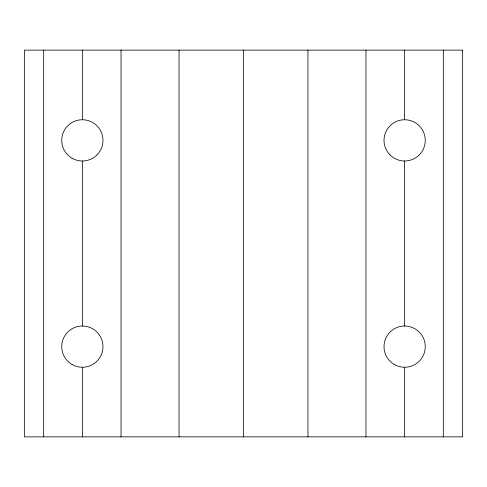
<?xml version="1.0" encoding="UTF-8"?>
<svg xmlns="http://www.w3.org/2000/svg" width="487" height="487" viewBox="0 0 487 487"><rect width="100%" height="100%" fill="white"/><g stroke="black" fill="none" stroke-linecap="round" stroke-linejoin="round"><path stroke-width="0.73" d="M443.316 50.131L443.316 436.869M404.642 50.131L404.642 119.747M404.642 160.996L404.642 326.004M404.642 367.253L404.642 436.869M365.968 50.131L365.968 436.869M307.954 50.131L307.954 436.869M243.5 50.131L243.5 436.869M179.046 50.131L179.046 436.869M121.032 50.131L121.032 436.869M82.358 50.131L82.358 119.747M82.358 160.996L82.358 326.004M82.358 367.253L82.358 436.869M43.684 50.131L43.684 436.869M462.65 50.131L24.35 50.131L24.35 436.869L462.65 436.869L462.65 50.131M394.324 364.489A20.624 20.624 0 0 0 425.267 346.628A20.624 20.624 0 0 0 394.324 328.768A20.624 20.624 0 0 0 394.324 364.489M390.057 154.957A20.624 20.624 0 0 0 424.561 145.71A20.624 20.624 0 0 0 399.303 120.447A20.624 20.624 0 0 0 390.057 154.957M72.046 158.232A20.624 20.624 0 0 0 102.988 140.372A20.624 20.624 0 0 0 72.046 122.511A20.624 20.624 0 0 0 72.046 158.232M72.046 364.489A20.624 20.624 0 0 0 102.988 346.628A20.624 20.624 0 0 0 72.046 328.768A20.624 20.624 0 0 0 72.046 364.489"/></g></svg>
